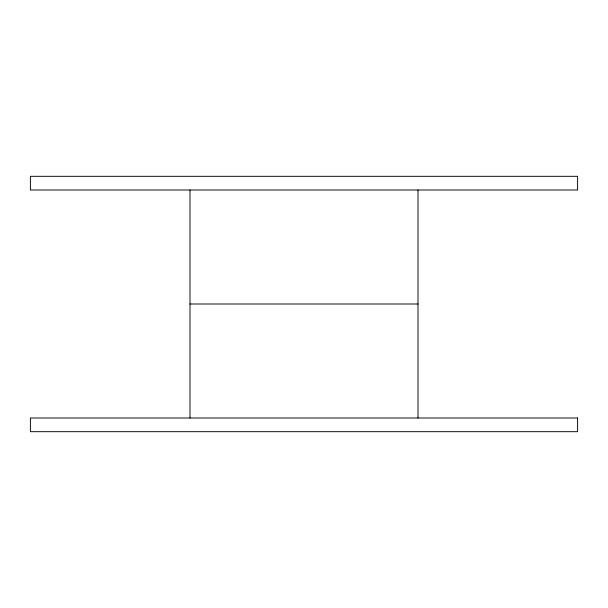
<?xml version="1.0" encoding="UTF-8"?>
<svg xmlns="http://www.w3.org/2000/svg" width="608" height="608" viewBox="0 0 608 608"><rect width="100%" height="100%" fill="white"/><g stroke="black" fill="none" stroke-linecap="round" stroke-linejoin="round"><path stroke-width="0.91" d="M190 304L418 304M418 190L418 418M190 190L190 418M577.6 176.32L30.4 176.32L30.4 190L577.6 190L577.6 176.32M577.6 418L30.4 418L30.4 431.68L577.6 431.68L577.6 418"/></g></svg>
